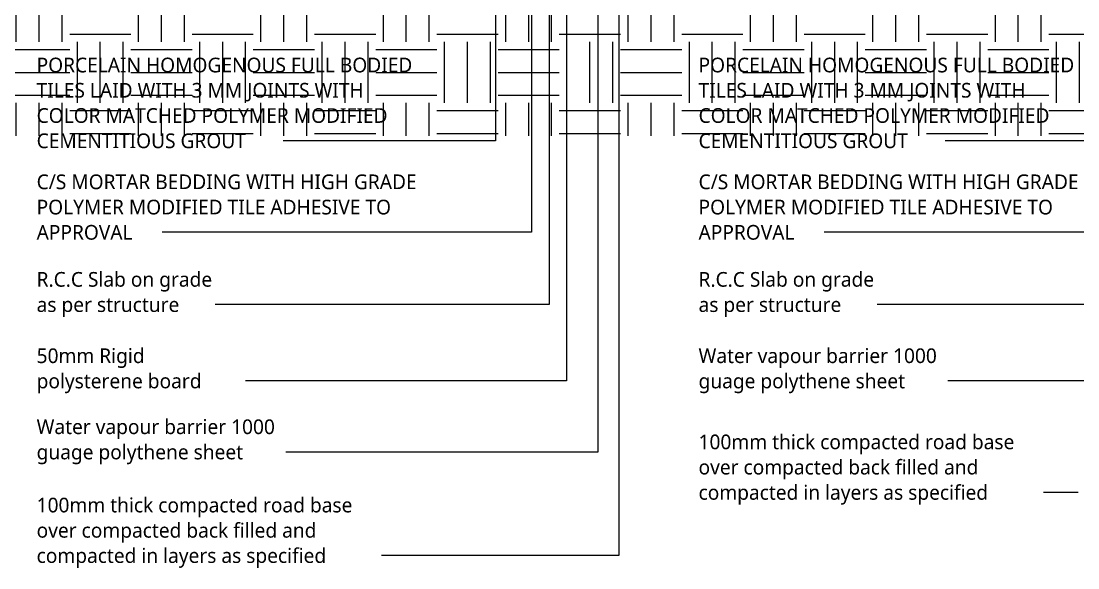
# Model space of a CAD drawing. Header units: millimetres. Extents: x -25665 to 25841, y -6376 to 15610.
# Drawn here: x -13187 to -2395, y -6376 to -792 of the extents above; entities that cross this region are included whole.
import ezdxf

# ---------------------------------------------------------------- set-up
doc = ezdxf.new("R2010")
doc.units = ezdxf.units.MM
doc.layers.add('A-DETL-GENF', color=92, linetype='Continuous', lineweight=9)
doc.layers.add('G-ANNO-TEXT', color=231, linetype='Continuous', lineweight=9)
doc.styles.add('Lucida Sans Unicode_1', font='l_10646.ttf', dxfattribs={"height": 150})

msp = doc.modelspace()

# ---------------------------------------------------------------- hatches: boundary and pattern name
at = {"layer": 'A-DETL-GENF'}
h = msp.add_hatch(dxfattribs=at)
h.set_pattern_fill('FP_19', color=253, style=0, pattern_type=2)
h.set_pattern_definition([(0, (-2066.66, 4700), (625, 625), [625, -625]), (0, (-2066.66, 4934.4), (625, 625), [625, -625]), (0, (-2066.66, 5168.75), (625, 625), [625, -625]), (90, (-1988.54, 5246.9), (-625, 625), [625, -625]), (90, (-1754.16, 5246.9), (-625, 625), [625, -625]), (90, (-1519.8, 5246.9), (-625, 625), [625, -625])])
h.paths.add_polyline_path([(12923.1, -1964.5), (14073.4, -1964.5), (14073.4, 71.5), (13122.2, 71.5), (13122.2, -123.2), (13047.2, -123.2), (13047.2, -171.8), (13018.1, -123.2), (12922.2, -123.2), (12922.2, 300), (10032.2, 300), (9782.2, 50), (9622.2, 50), (9622.2, 120), (5022.2, 120), (5022.2, -250), (4772.2, -250), (4772.2, 150), (3772.2, 150), (3772.2, 200), (2122.2, 200), (2122.2, -250), (1922.2, -250), (1922.2, 200), (-2162.8, 200), (-2162.8, -250), (-2362.8, -250), (-2362.8, 200), (-6777.8, 200), (-6777.8, -250), (-7027.8, -250), (-7027.8, 148.2), (-8647.1, 148.2), (-9113.1, -84.8), (-9113.1, -230), (-17877.8, -230), (-17877.8, -547.3), (-17952.8, -547.3), (-17952.8, -595.8), (-18017.8, -487.3), (-18017.8, -547.3), (-18077.8, -547.3), (-18077.8, -230), (-18422.4, -230), (-18422.4, -1964.5), (12899, -1964.5)])

# ---------------------------------------------------------------- linework, layer by layer
at = {"layer": 'G-ANNO-TEXT', "color": 7}
for p, q in [((-8343.1, 445.6), (-8343.1, -2013.8)), ((-7974.8, 398.1), (-7974.8, -2948.7)), ((-7795.5, 267.1), (-7795.5, -3687)), ((-7616.3, 169.5), (-7616.3, -4467)), ((-7298.5, 157.9), (-7298.5, -5192.4)), ((-7081.4, 45.2), (-7081.4, -6250.3)), ((-8654.2, -2013.8), (-10510.6, -2013.8)), ((-8343.1, -2013.8), (-8654.2, -2013.8)), ((-1894.2, -2013.8), (-3750.6, -2013.8)), ((-8313.5, -2948.7), (-11747.6, -2948.7)), ((-7974.8, -2948.7), (-8313.5, -2948.7)), ((-1553.5, -2948.7), (-4987.6, -2948.7)), ((-10593.5, -3687), (-11205.2, -3687)), ((-7795.5, -3687), (-10593.5, -3687)), ((-3833.5, -3687), (-4445.2, -3687)), ((-1035.5, -3687), (-3833.5, -3687)), ((-10882.5, -4467), (-10894.3, -4467)), ((-7616.3, -4467), (-10882.5, -4467)), ((-2909.3, -4467), (-3724.2, -4467)), ((-713.5, -4467), (-2909.3, -4467)), ((-9669.3, -5192.4), (-10484.2, -5192.4)), ((-7298.5, -5192.4), (-9669.3, -5192.4)), ((-2390.6, -5605), (-2745.2, -5605)), ((-9150.6, -6250.3), (-9505.2, -6250.3)), ((-7081.4, -6250.3), (-9150.6, -6250.3))]:
    msp.add_line(p, q, dxfattribs=at)

# ---------------------------------------------------------------- texts
at = {"layer": 'G-ANNO-TEXT', "color": 7, "char_height": 150, "attachment_point": 1, "style": 'Lucida Sans Unicode_1'}
for s, insert, width in [('PORCELAIN HOMOGENOUS FULL BODIED ', (-13028.9, -1164.9), 5058.648), ('PORCELAIN HOMOGENOUS FULL BODIED ', (-6268.9, -1164.9), 5058.648), ('TILES LAID WITH 3 MM JOINTS WITH ', (-13028.9, -1422.8), 4513.501), ('TILES LAID WITH 3 MM JOINTS WITH ', (-6268.9, -1422.8), 4513.501), ('COLOR MATCHED POLYMER MODIFIED  ', (-13028.9, -1680.8), 4922.361), ('COLOR MATCHED POLYMER MODIFIED  ', (-6268.9, -1680.8), 4922.361), ('CEMENTITIOUS GROUT', (-13028.9, -1938.8), 2805.906), ('CEMENTITIOUS GROUT', (-6268.9, -1938.8), 2805.906), ('C/S MORTAR BEDDING WITH HIGH GRADE ', (-13028.9, -2357.8), 5259.07), ('C/S MORTAR BEDDING WITH HIGH GRADE ', (-6268.9, -2357.8), 5259.07), ('POLYMER MODIFIED TILE ADHESIVE TO ', (-13028.9, -2615.8), 4866.243), ('POLYMER MODIFIED TILE ADHESIVE TO ', (-6268.9, -2615.8), 4866.243), ('APPROVAL', (-13028.9, -2873.7), 1306.751), ('APPROVAL', (-6268.9, -2873.7), 1306.751), ('R.C.C Slab on grade ', (-13028.9, -3354), 2541.349), ('R.C.C Slab on grade ', (-6268.9, -3354), 2541.349), ('as per structure', (-13028.9, -3612), 1964.134), ('as per structure', (-6268.9, -3612), 1964.134), ('50mm Rigid ', (-13028.9, -4134), 1587.341), ('Water vapour barrier 1000 ', (-6268.9, -4134), 3367.088), ('polysterene board ', (-13028.9, -4392), 2340.927), ('guage polythene sheet', (-6268.9, -4392), 2837.974), ('Water vapour barrier 1000 ', (-13028.9, -4859.4), 3367.088), ('100mm thick compacted road base ', (-6268.9, -5014), 4457.382), ('guage polythene sheet', (-13028.9, -5117.4), 2837.974), ('over compacted back filled and ', (-6268.9, -5272), 3976.37), ('compacted in layers as specified', (-6268.9, -5530), 4024.471), ('100mm thick compacted road base ', (-13028.9, -5659.3), 4457.382), ('over compacted back filled and ', (-13028.9, -5917.3), 3976.37), ('compacted in layers as specified', (-13028.9, -6175.3), 4024.471)]:
    msp.add_mtext(s, dxfattribs=dict(at, insert=insert, width=width))

doc.saveas('drawing.dxf')
